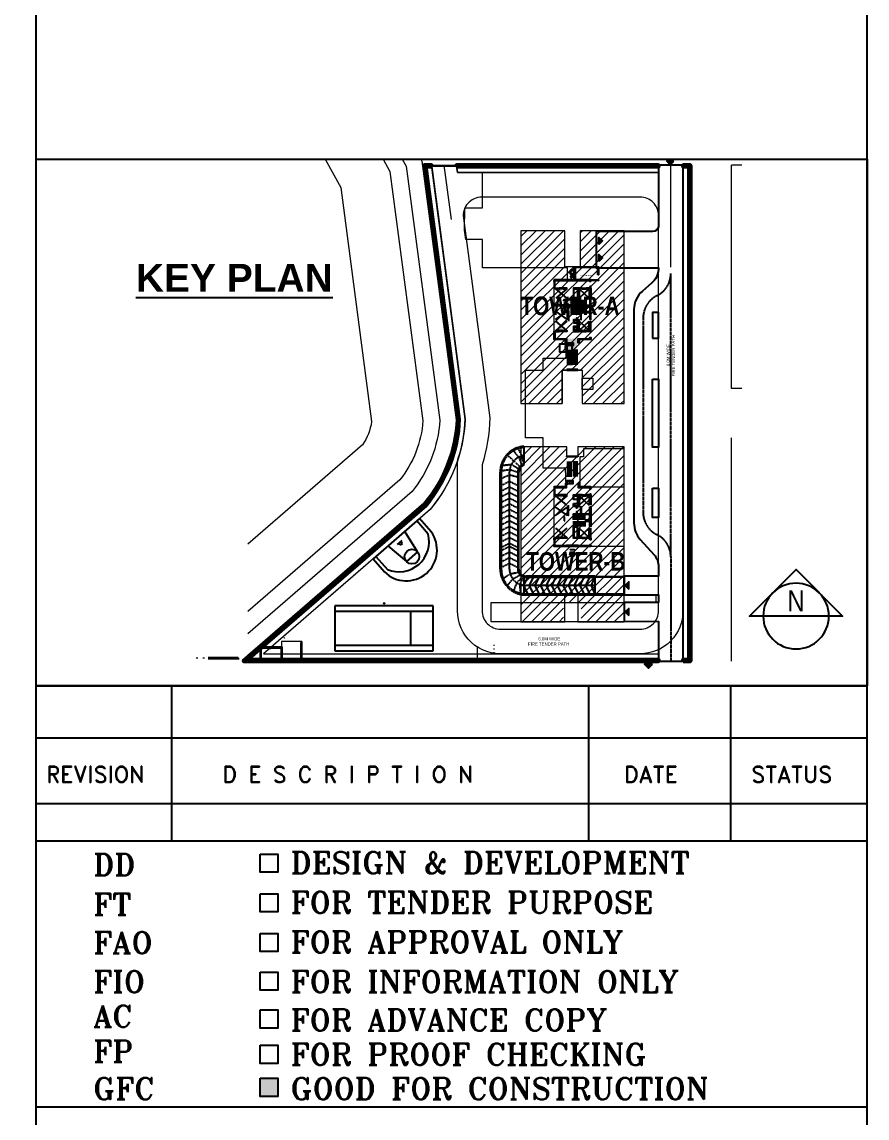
# Model space of a CAD drawing. Header units: millimetres. Extents: x 2061841 to 105821645, y -77612 to 48520811.
# Drawn here: x 2718612 to 2730308, y 28481 to 43645 of the extents above; entities that cross this region are included whole.
import ezdxf
from ezdxf.enums import TextEntityAlignment as Align

# ---------------------------------------------------------------- set-up
doc = ezdxf.new("R2010")
doc.units = ezdxf.units.MM
doc.header["$LTSCALE"] = 10
doc.header["$MEASUREMENT"] = 0
for name, pattern in [('1035_Tower Layout$0$HIDDEN', [0.375, 0.25, -0.125]), ('DASHED', [0.75, 0.5, -0.25]), ('HIDDEN', [0.375, 0.25, -0.125])]:
    doc.linetypes.add(name, pattern=pattern)
for name, color, linetype in [('A-Parking Bays', 253, 'Continuous'), ('BORDER', 5, 'Continuous'), ('SANCTION-A1 594X841$0$A1_Title Block_A-TITLE', 3, 'Continuous'), ('SHEET-TEXT', 7, 'Continuous')]:
    doc.layers.add(name, color=color, linetype=linetype)
doc.layers.add('A-Site', color=253, linetype='Continuous', lineweight=9)
doc.layers.add('Layer1', color=253, linetype='Continuous', lineweight=5)
doc.styles.add('1035_Tower Layout$0$WD-50', font='ARIALN.TTF', dxfattribs={"height": 150})
doc.styles.add('PK', font='romand.shx', dxfattribs={"width": 0.7, "height": 225})
doc.styles.add('RT', font='romant.shx', dxfattribs={"height": 250})
doc.styles.add('SANCTION-A1 594X841$0$A1_Title Block$0$A1_Title Block$0$MAS-TXTL', font='arialbd.ttf')
doc.styles.add('SANCTION-A1 594X841$0$Arial', font='arial.ttf')
doc.styles.add('SANCTION-A1 594X841$0$Standard', font='arial.ttf')
doc.styles.get("Standard").update_dxf_attribs({"font": 'calibri.ttf', "height": 2})
doc.styles.add('WD-500', font='arial.ttf', dxfattribs={"height": 750})
doc.dimstyles.new('DIM-CD', dxfattribs={"dimtxt": 150, "dimasz": 100, "dimexe": 0, "dimexo": 0, "dimgap": 1, "dimtad": 0, "dimdec": 0, "dimrnd": 5, "dimzin": 0, "dimdsep": 46, "dimtxsty": 'Standard', "dimblk": 'ARCHTICK', "dimcen": 0.09, "dimclrd": 256, "dimclre": 8, "dimclrt": 7, "dimadec": 0, "dimazin": 0, "dimtfac": 1, "dimtdec": 0, "dimtofl": 0, "dimtmove": 0, "dimatfit": 3, "dimfxl": 1, "dimtolj": 1, "dimtzin": 0, "dimarcsym": 0})
pattern_1 = [(45, (2751850.003, 41918.2868), (-1.90942696, 1.90942696), []), (135, (2751850.003, 41918.2868), (-1.90942696, -1.90942696), [])]
pattern_2 = [(45, (2520533.18, 77677.71), (-63.647565, 63.647565), [])]

# ---------------------------------------------------------------- blocks, each defined once
blk = doc.blocks.new('SANCTION-A1 594X841$0$dtl-id-e')
at = {"color": 4, "linetype": 'Continuous'}
blk.add_lwpolyline([(0, 6.5), (0, 9.19), (9.19, 0), (0, -9.19), (0, -6.5)], dxfattribs=at)
blk = doc.blocks.new('SANCTION-A1 594X841$0$dtl-id')
at = {"color": 4, "linetype": 'Continuous'}
blk.add_line((-6.5, 0), (6.5, 0), dxfattribs=at)
blk.add_circle((0, 0), 6.5, dxfattribs=at)
at = {"color": 2, "style": 'SANCTION-A1 594X841$0$Standard', "width": 0.8}
blk.add_attdef('99', text='', height=3, dxfattribs=at).set_placement((0, 3.04), align=Align.MIDDLE_CENTER)
at = {"color": 3, "style": 'SANCTION-A1 594X841$0$Standard', "width": 0.8}
blk.add_attdef('A-100', text='', height=2, dxfattribs=at).set_placement((0, -2.48), align=Align.MIDDLE_CENTER)
blk = doc.blocks.new('A$C8e09e99a')
at = {"layer": 'A-Parking Bays', "ltscale": 125, "transparency": 33554483}
h = blk.add_hatch(color=256, dxfattribs=at)
h.dxf.hatch_style = 1
h.paths.add_polyline_path([(-1726, 1733), (1726, 1733), (0, 0)])
at = {"layer": 'A-Parking Bays', "ltscale": 125, "transparency": 33554534}
blk.add_lwpolyline([(-1726, 1733), (1726, 1733), (0, 0), (-1726, 1733)], dxfattribs=at)
blk = doc.blocks.new('*U39')
for p, q in [((0, 0), (0, -100)), ((1000, 0), (1000, -100))]:
    blk.add_line(p, q)
blk.add_lwpolyline([(0, 0), (0, 1000), (43.75, 1000), (43.75, 0)], close=True)
at = {"color": 8, "linetype": '1035_Tower Layout$0$HIDDEN'}
blk.add_arc((0, 0), 1000, 0, 90, dxfattribs=at)
blk = doc.blocks.new('_ArchTick')
at = {"color": 0, "linetype": 'ByBlock', "const_width": 0.15}
blk.add_lwpolyline([(-0.5, -0.5), (0.5, 0.5)], dxfattribs=at)

msp = doc.modelspace()

# ---------------------------------------------------------------- hatches: boundary and pattern name
h = msp.add_hatch()
h.set_pattern_fill('ANSI37', color=253, scale=0.8505, angle=270)
h.set_pattern_definition([(315, (2709872.5827, 61003.6002), (1.90942696, 1.90942696), []), (45, (2709872.5827, 61003.6002), (-1.90942696, 1.90942696), [])])
h.paths.add_polyline_path([(2726477.7, 39963.6), (2726477.7, 39952.3), (2726421, 39952.3), (2726421, 39963.6), (2726477.7, 39963.6)])
h.paths.add_polyline_path([(2726364.3, 39963.6), (2726364.3, 39952.3), (2726307.6, 39952.3), (2726307.6, 39963.6), (2726364.3, 39963.6)])
h = msp.add_hatch()
h.set_pattern_fill('ANSI37', color=253, scale=0.8505, angle=90)
h.set_pattern_definition([(135, (2727190.7958, 11486.1776), (-1.90942696, -1.90942696), []), (225, (2727190.7958, 11486.1776), (1.90942696, -1.90942696), [])])
h.paths.add_polyline_path([(2726174.7, 39556.9), (2726163.3, 39556.9), (2726163.3, 39528.6), (2726174.7, 39528.6)])
h.paths.add_polyline_path([(2726174.7, 39647.6), (2726163.3, 39647.6), (2726163.3, 39619.3), (2726174.7, 39619.3)])
h = msp.add_hatch()
h.set_pattern_fill('ANSI37', color=253, scale=0.8505)
h.set_pattern_definition(pattern_1)
h.paths.add_polyline_path([(2726477.7, 39364.1), (2726477.7, 39375.5), (2726421, 39375.5), (2726421, 39364.1), (2726477.7, 39364.1)])
h.paths.add_polyline_path([(2726364.3, 39364.1), (2726364.3, 39375.5), (2726307.6, 39375.5), (2726307.6, 39364.1), (2726364.3, 39364.1)])
h = msp.add_hatch()
h.set_pattern_fill('ANSI37', color=253, scale=0.8505, angle=270)
h.set_pattern_definition([(315, (2709872.5827, 58141.1766), (1.90942696, 1.90942696), []), (45, (2709872.5827, 58141.1766), (-1.90942696, 1.90942696), [])])
h.paths.add_polyline_path([(2726477.7, 37101.2), (2726477.7, 37089.9), (2726421, 37089.9), (2726421, 37101.2), (2726477.7, 37101.2)])
h.paths.add_polyline_path([(2726364.3, 37101.2), (2726364.3, 37089.9), (2726307.6, 37089.9), (2726307.6, 37101.2), (2726364.3, 37101.2)])
h = msp.add_hatch()
h.set_pattern_fill('ANSI37', color=253, scale=0.8505)
h.set_pattern_definition([(45, (2492510.624, 76661.5887), (-1.909426958, 1.909426958), []), (135, (2492510.624, 76661.5887), (-1.909426958, -1.909426958), [])])
h.paths.add_polyline_path([(2726174.7, 36908.4), (2726163.3, 36908.4), (2726163.3, 36936.8), (2726174.7, 36936.8)])
h.paths.add_polyline_path([(2726174.7, 36817.7), (2726163.3, 36817.7), (2726163.3, 36846), (2726174.7, 36846)])
h = msp.add_hatch()
h.set_pattern_fill('ANSI37', color=253, scale=0.8505)
h.set_pattern_definition(pattern_1)
h.paths.add_polyline_path([(2726477.7, 36501.7), (2726477.7, 36513.1), (2726421, 36513.1), (2726421, 36501.7), (2726477.7, 36501.7)])
h.paths.add_polyline_path([(2726364.3, 36501.7), (2726364.3, 36513.1), (2726307.6, 36513.1), (2726307.6, 36501.7), (2726364.3, 36501.7)])
at = {"layer": 'Layer1'}
h = msp.add_hatch(dxfattribs=at)
h.set_pattern_fill('ANSI31', color=6, scale=28.35)
h.set_pattern_definition(pattern_2)
h.paths.add_polyline_path([(2726944.1, 40755.8), (2726337.4, 40755.8), (2726337.4, 40258.3), (2726124, 40258.3), (2726124, 40755.8), (2725518.6, 40755.8), (2725518.6, 38366.2), (2726090.5, 38366.2), (2726090.5, 38825.4), (2726367.2, 38825.4), (2726367.2, 38366.2), (2726944.1, 38366.2)])
h = msp.add_hatch(dxfattribs=at)
h.set_pattern_fill('ANSI31', color=6, scale=28.35)
h.set_pattern_definition(pattern_2)
h.paths.add_polyline_path([(2726153.3, 37639.9), (2726153.3, 37764.7), (2725515.7, 37764.7), (2725515.7, 35346.6), (2726108.2, 35346.6), (2726108.2, 35613.1), (2726351.8, 35613.1), (2726351.8, 35346.6), (2726944.1, 35346.6), (2726944.1, 37764.7), (2726306.4, 37764.7), (2726306.4, 37639.9)])
at = {"layer": 'SHEET-TEXT'}
msp.add_hatch(color=256, dxfattribs=at).paths.add_polyline_path([(2722151.6, 29029.9), (2721908.6, 29029.9), (2721908.6, 28778.6), (2722151.6, 28778.6), (2722151.6, 29029.9)])

# ---------------------------------------------------------------- linework, layer by layer
at = {"lineweight": 15, "ltscale": 10, "transparency": 33554559}
for p, q in [((2724453.1, 41663), (2724552.6, 40909.9)), ((2727591.9, 40252.7), (2727591.9, 41663))]:
    msp.add_line(p, q, dxfattribs=at)
at = {"color": 253, "lineweight": 20}
for p, q in [((2728575.3, 41663), (2728431.1, 41663)), ((2728431.1, 38572.9), (2728431.1, 41663)), ((2728575.3, 38572.9), (2728431.1, 38572.9)), ((2728431.1, 34802.3), (2728431.1, 37892.5))]:
    msp.add_line(p, q, dxfattribs=at)
at = {"color": 253, "linetype": 'HIDDEN'}
for p, q in [((2726193, 40193.4), (2726204.3, 40159.3)), ((2726193, 40159.3), (2726204.3, 40193.3)), ((2726266.7, 40193.4), (2726255.3, 40159.3)), ((2726266.7, 40159.3), (2726255.3, 40193.3)), ((2726153.3, 39097.3, 0), (2726136.3, 39168.2, 0)), ((2726136.3, 39097.3, 0), (2726153.3, 39168.2, 0)), ((2726193, 36306), (2726204.3, 36272.1)), ((2726193, 36272), (2726204.3, 36306)), ((2726266.7, 36306), (2726255.3, 36272.1)), ((2726266.7, 36272), (2726255.3, 36306))]:
    msp.add_line(p, q, dxfattribs=at)
at = {"color": 253}
for p, q in [((2726312, 40065.8), (2726147.6, 40065.8)), ((2726152, 39952.3, 0), (2725998.9, 39821.9, 0)), ((2726152, 39821.9, 0), (2725998.9, 39952.3, 0)), ((2726103.8, 39963.6, 0), (2726047.1, 39963.6, 0)), ((2726103.8, 39952.3, 0), (2726047.1, 39952.3, 0)), ((2726302, 39963.6), (2726302, 39799.2)), ((2726364.3, 39963.6), (2726302, 39963.6)), ((2726364.3, 39952.3), (2726302, 39952.3)), ((2726324.6, 39952.3), (2726324.6, 39821.9)), ((2726324.6, 39952.3), (2726460.7, 39821.9)), ((2726324.6, 39821.9), (2726460.7, 39952.3)), ((2726364.3, 39963.6), (2726364.3, 39952.3)), ((2726364.3, 39963.6), (2726421, 39963.6)), ((2726364.3, 39952.3), (2726421, 39952.3)), ((2726483.4, 39963.6), (2726421, 39963.6)), ((2726421, 39963.6), (2726421, 39952.3)), ((2726483.4, 39952.3), (2726421, 39952.3)), ((2726460.7, 39952.3), (2726460.7, 39821.9)), ((2726483.4, 39963.6), (2726483.4, 39952.3)), ((2726483.4, 39952.3), (2726483.4, 39821.9)), ((2726245.5, 39728.3), (2726245.5, 39799.2)), ((2726261.1, 39728.3), (2726261.1, 39799.2)), ((2726276.7, 39728.3), (2726276.7, 39799.2)), ((2726292.3, 39728.3), (2726292.3, 39799.2)), ((2726307.9, 39728.3), (2726307.9, 39799.2)), ((2726323.5, 39728.3), (2726323.5, 39799.2)), ((2726339.1, 39728.3), (2726339.1, 39799.2)), ((2726354.7, 39728.3), (2726354.7, 39799.2)), ((2726370.3, 39728.3), (2726370.3, 39799.2)), ((2726385.9, 39728.3), (2726385.9, 39799.2)), ((2726401.5, 39728.3), (2726401.5, 39799.2)), ((2726163.3, 39528.6), (2725993.2, 39647.6, 0)), ((2726163.3, 39647.6), (2725993.2, 39528.6, 0)), ((2726163.3, 39647.6), (2726163.3, 39619.3, 0)), ((2726163.3, 39556.9, 0), (2726163.3, 39619.3, 0)), ((2726163.3, 39619.3, 0), (2726174.7, 39619.3, 0)), ((2726174.7, 39647.6), (2726174.7, 39619.3, 0)), ((2726174.7, 39619.3, 0), (2726174.7, 39556.9, 0)), ((2726245.5, 39707.2), (2726245.5, 39636.3)), ((2726261.1, 39707.2), (2726261.1, 39636.3)), ((2726276.7, 39707.2), (2726276.7, 39636.3)), ((2726292.3, 39707.2), (2726292.3, 39636.3)), ((2726307.9, 39707.2), (2726307.9, 39636.3)), ((2726323.5, 39707.2), (2726323.5, 39636.3)), ((2726339.1, 39707.2), (2726339.1, 39636.3)), ((2726354.7, 39707.2), (2726354.7, 39636.3)), ((2726370.3, 39707.2), (2726370.3, 39636.3)), ((2726385.9, 39707.2), (2726385.9, 39636.3)), ((2726401.5, 39725.6), (2726472.1, 39725.6)), ((2726401.5, 39710), (2726472.1, 39710)), ((2726401.5, 39707.2), (2726401.5, 39636.3)), ((2726152, 39375.5, 0), (2725998.9, 39505.9, 0)), ((2726152, 39505.9, 0), (2725998.9, 39375.5, 0)), ((2726163.3, 39556.9, 0), (2726163.3, 39528.6)), ((2726163.3, 39556.9, 0), (2726174.7, 39556.9, 0)), ((2726174.7, 39556.9, 0), (2726174.7, 39505.9, 0)), ((2726302, 39364.1, 0), (2726302, 39528.6, 0)), ((2726324.6, 39375.5, 0), (2726324.6, 39505.9, 0)), ((2726324.6, 39375.5, 0), (2726460.7, 39505.9, 0)), ((2726324.6, 39505.9, 0), (2726460.7, 39375.5, 0)), ((2726460.7, 39375.5, 0), (2726460.7, 39505.9, 0)), ((2726483.4, 39375.5, 0), (2726483.4, 39505.9, 0)), ((2726103.8, 39375.5, 0), (2726047.1, 39375.5, 0)), ((2726103.8, 39364.1, 0), (2726047.1, 39364.1, 0)), ((2726364.3, 39375.5, 0), (2726302, 39375.5, 0)), ((2726364.3, 39364.1, 0), (2726302, 39364.1, 0)), ((2726364.3, 39364.1, 0), (2726364.3, 39375.5, 0)), ((2726364.3, 39375.5, 0), (2726421, 39375.5, 0)), ((2726364.3, 39364.1, 0), (2726421, 39364.1, 0)), ((2726483.4, 39375.5, 0), (2726421, 39375.5, 0)), ((2726421, 39364.1, 0), (2726421, 39375.5, 0)), ((2726483.4, 39364.1, 0), (2726421, 39364.1, 0)), ((2726483.4, 39364.1, 0), (2726483.4, 39375.5, 0)), ((2726153.3, 39097.7, 0), (2726224.1, 39097.7, 0)), ((2726153.3, 39080.6, 0), (2726224.1, 39080.6, 0)), ((2726153.3, 39063.6, 0), (2726224.1, 39063.6, 0)), ((2726153.3, 39046.6, 0), (2726224.1, 39046.6, 0)), ((2726153.3, 39029.6, 0), (2726224.1, 39029.6, 0)), ((2726153.3, 39012.6, 0), (2726224.1, 39012.6, 0)), ((2726153.3, 38995.6, 0), (2726224.1, 38995.6, 0)), ((2726153.3, 38978.6, 0), (2726224.1, 38978.6, 0)), ((2726306.4, 39097.7, 0), (2726235.5, 39097.7, 0)), ((2726306.4, 39080.6, 0), (2726235.5, 39080.6, 0)), ((2726306.4, 39063.6, 0), (2726235.5, 39063.6, 0)), ((2726306.4, 39046.6, 0), (2726235.5, 39046.6, 0)), ((2726306.4, 39029.6, 0), (2726235.5, 39029.6, 0)), ((2726306.4, 39012.6, 0), (2726235.5, 39012.6, 0)), ((2726306.4, 38995.6, 0), (2726235.5, 38995.6, 0)), ((2726306.4, 38978.6, 0), (2726235.5, 38978.6, 0)), ((2726153.3, 38961.6, 0), (2726224.1, 38961.6, 0)), ((2726153.3, 38944.6, 0), (2726224.1, 38944.6, 0)), ((2726153.3, 38927.6, 0), (2726224.1, 38927.6, 0)), ((2726153.3, 38910.5, 0), (2726224.1, 38910.5, 0)), ((2726306.4, 38836.8), (2726153.3, 38836.8)), ((2726153.3, 38836.8), (2726153.3, 38825.4)), ((2726153.3, 38825.4), (2726306.4, 38825.4)), ((2726306.4, 38961.6, 0), (2726235.5, 38961.6, 0)), ((2726306.4, 38944.6, 0), (2726235.5, 38944.6, 0)), ((2726306.4, 38927.6, 0), (2726235.5, 38927.6, 0)), ((2726306.4, 38910.5, 0), (2726235.5, 38910.5, 0)), ((2726306.4, 38825.4), (2726306.4, 38836.8)), ((2726153.3, 37628.6), (2726153.3, 37639.9)), ((2726306.4, 37628.6), (2726153.3, 37628.6)), ((2726306.4, 37639.9), (2726306.4, 37628.6)), ((2726153.3, 37554.8, 0), (2726224.1, 37554.8, 0)), ((2726153.3, 37537.8, 0), (2726224.1, 37537.8, 0)), ((2726153.3, 37520.8, 0), (2726224.1, 37520.8, 0)), ((2726153.3, 37503.8, 0), (2726224.1, 37503.8, 0)), ((2726153.3, 37486.8, 0), (2726224.1, 37486.8, 0)), ((2726153.3, 37469.7, 0), (2726224.1, 37469.7, 0)), ((2726306.4, 37554.8, 0), (2726235.5, 37554.8, 0)), ((2726306.4, 37537.8, 0), (2726235.5, 37537.8, 0)), ((2726306.4, 37520.8, 0), (2726235.5, 37520.8, 0)), ((2726306.4, 37503.8, 0), (2726235.5, 37503.8, 0)), ((2726306.4, 37486.8, 0), (2726235.5, 37486.8, 0)), ((2726306.4, 37469.7, 0), (2726235.5, 37469.7, 0)), ((2726153.3, 37452.7, 0), (2726224.1, 37452.7, 0)), ((2726153.3, 37435.7, 0), (2726224.1, 37435.7, 0)), ((2726153.3, 37418.7, 0), (2726224.1, 37418.7, 0)), ((2726153.3, 37401.7, 0), (2726224.1, 37401.7, 0)), ((2726153.3, 37384.7, 0), (2726224.1, 37384.7, 0)), ((2726153.3, 37367.7, 0), (2726224.1, 37367.7, 0)), ((2726306.4, 37452.7, 0), (2726235.5, 37452.7, 0)), ((2726306.4, 37435.7, 0), (2726235.5, 37435.7, 0)), ((2726306.4, 37418.7, 0), (2726235.5, 37418.7, 0)), ((2726306.4, 37401.7, 0), (2726235.5, 37401.7, 0)), ((2726306.4, 37384.7, 0), (2726235.5, 37384.7, 0)), ((2726306.4, 37367.7, 0), (2726235.5, 37367.7, 0)), ((2726152, 37089.9, 0), (2725998.9, 36959.4, 0)), ((2726152, 36959.4, 0), (2725998.9, 37089.9, 0)), ((2726103.8, 37101.2, 0), (2726047.1, 37101.2, 0)), ((2726103.8, 37089.9, 0), (2726047.1, 37089.9, 0)), ((2726302, 37101.2, 0), (2726302, 36936.8, 0)), ((2726364.3, 37101.2, 0), (2726302, 37101.2, 0)), ((2726364.3, 37089.9, 0), (2726302, 37089.9, 0)), ((2726324.6, 37089.9, 0), (2726324.6, 36959.4, 0)), ((2726324.6, 37089.9, 0), (2726460.7, 36959.4, 0)), ((2726324.6, 36959.4, 0), (2726460.7, 37089.9, 0)), ((2726364.3, 37101.2, 0), (2726364.3, 37089.9, 0)), ((2726364.3, 37101.2, 0), (2726421, 37101.2, 0)), ((2726364.3, 37089.9, 0), (2726421, 37089.9, 0)), ((2726483.4, 37101.2, 0), (2726421, 37101.2, 0)), ((2726421, 37101.2, 0), (2726421, 37089.9, 0)), ((2726483.4, 37089.9, 0), (2726421, 37089.9, 0)), ((2726460.7, 37089.9, 0), (2726460.7, 36959.4, 0)), ((2726483.4, 37101.2, 0), (2726483.4, 37089.9, 0)), ((2726483.4, 37089.9, 0), (2726483.4, 36959.4, 0)), ((2726163.3, 36936.8), (2725993.2, 36817.7, 0)), ((2726163.3, 36817.7), (2725993.2, 36936.8, 0)), ((2726163.3, 36908.4, 0), (2726163.3, 36936.8)), ((2726163.3, 36908.4, 0), (2726163.3, 36846, 0)), ((2726163.3, 36908.4, 0), (2726174.7, 36908.4, 0)), ((2726174.7, 36908.4, 0), (2726174.7, 36959.4, 0)), ((2726174.7, 36846, 0), (2726174.7, 36908.4, 0)), ((2726163.3, 36817.7), (2726163.3, 36846, 0)), ((2726163.3, 36846, 0), (2726174.7, 36846, 0)), ((2726174.7, 36817.7), (2726174.7, 36846, 0)), ((2726245.5, 36758.2), (2726245.5, 36829)), ((2726245.5, 36737), (2726245.5, 36666.2)), ((2726261.1, 36758.2), (2726261.1, 36829)), ((2726261.1, 36737), (2726261.1, 36666.2)), ((2726276.7, 36758.2), (2726276.7, 36829)), ((2726276.7, 36737), (2726276.7, 36666.2)), ((2726292.3, 36758.2), (2726292.3, 36829)), ((2726292.3, 36737), (2726292.3, 36666.2)), ((2726307.9, 36758.2), (2726307.9, 36829)), ((2726307.9, 36737), (2726307.9, 36666.2)), ((2726323.5, 36758.2), (2726323.5, 36829)), ((2726323.5, 36737), (2726323.5, 36666.2)), ((2726339.1, 36758.2), (2726339.1, 36829)), ((2726339.1, 36737), (2726339.1, 36666.2)), ((2726354.7, 36758.2), (2726354.7, 36829)), ((2726354.7, 36737), (2726354.7, 36666.2)), ((2726370.3, 36758.2), (2726370.3, 36829)), ((2726370.3, 36737), (2726370.3, 36666.2)), ((2726385.9, 36758.2), (2726385.9, 36829)), ((2726385.9, 36737), (2726385.9, 36666.2)), ((2726401.5, 36758.2), (2726401.5, 36829)), ((2726401.5, 36755.3), (2726472.1, 36755.3)), ((2726401.5, 36739.7), (2726472.1, 36739.7)), ((2726401.5, 36737), (2726401.5, 36666.2)), ((2726152, 36513.1, 0), (2725998.9, 36643.5, 0)), ((2726152, 36643.5, 0), (2725998.9, 36513.1, 0)), ((2726302, 36501.7), (2726302, 36666.2)), ((2726324.6, 36513.1), (2726324.6, 36643.5)), ((2726324.6, 36513.1), (2726460.7, 36643.5)), ((2726324.6, 36643.5), (2726460.7, 36513.1)), ((2726460.7, 36513.1), (2726460.7, 36643.5)), ((2726483.4, 36513.1), (2726483.4, 36643.5)), ((2726103.8, 36513.1, 0), (2726047.1, 36513.1, 0)), ((2726103.8, 36501.7, 0), (2726047.1, 36501.7, 0)), ((2726312, 36399.6), (2726147.6, 36399.6)), ((2726364.3, 36513.1), (2726302, 36513.1)), ((2726364.3, 36501.7), (2726302, 36501.7)), ((2726364.3, 36501.7), (2726364.3, 36513.1)), ((2726364.3, 36513.1), (2726421, 36513.1)), ((2726364.3, 36501.7), (2726421, 36501.7)), ((2726483.4, 36513.1), (2726421, 36513.1)), ((2726421, 36501.7), (2726421, 36513.1)), ((2726483.4, 36501.7), (2726421, 36501.7)), ((2726483.4, 36501.7), (2726483.4, 36513.1)), ((2724303.7, 35567.8, 0), (2722944.6, 35567.8, 0)), ((2722944.6, 35567.8, 0), (2722944.6, 34944.1, 0)), ((2724303.7, 35490.1, 0), (2722944.6, 35490.1, 0)), ((2723993, 35021.7, 0), (2723993, 35490.1, 0)), ((2724303.7, 34944.1, 0), (2724303.7, 35567.8, 0)), ((2722475.6, 34813.7), (2722475.6, 35060.7)), ((2722487, 34802.3), (2722487, 35072)), ((2722944.6, 35021.7, 0), (2724303.7, 35021.7, 0)), ((2722944.6, 34944.1, 0), (2724303.7, 34944.1, 0)), ((2721035.2, 34838.2), (2721035.2, 34852.7)), ((2721129.7, 34838.2), (2721129.7, 34852.7)), ((2721189.6, 34852.7), (2721605.4, 34852.7)), ((2721189.6, 34840.1), (2721618, 34840.1))]:
    msp.add_line(p, q, dxfattribs=at)
at = {"color": 253, "linetype": 'DASHED', "ltscale": 2}
for p, q in [((2727591.9, 36244.8, 0), (2727591.9, 40164.1, 0)), ((2727209.2, 39552.2, 0), (2727209.2, 36856.7, 0)), ((2727591.9, 36244.8, 0), (2727591.9, 34802.3))]:
    msp.add_line(p, q, dxfattribs=at)
at = {"color": 253, "linetype": 'DASHED'}
for p, q in [((2725558.1, 37757.5), (2725558.1, 37528.3)), ((2725558.1, 35983.1, 0), (2725558.1, 35720.8))]:
    msp.add_line(p, q, dxfattribs=at)
at = {"color": 253, "extrusion": (0.002549, -0.002944, 0.999992)}
for p, q in [((2724115.3, 36775.2), (2723472.4, 36218.4)), ((2724234.9, 36559.2, -0.9), (2724076.8, 36741.8)), ((2724273.4, 36592.6, -0.9), (2724115.3, 36775.2)), ((2724086.3, 36315, -1.3), (2723909.6, 36597)), ((2723678.1, 36396.6), (2723932, 36181.4, -1.3)), ((2723809, 36414.3, -0.3), (2723873.3, 36470, -0.3)), ((2723510.9, 36251.9), (2723669, 36069.2, -0.9)), ((2724086.3, 36315, -1.3), (2723932, 36181.4, -1.3)), ((2723472.4, 36218.4), (2723630.5, 36035.8, -0.9))]:
    msp.add_line(p, q, dxfattribs=at)
at = {"color": 253, "linetype": 'DASHED', "ltscale": 500}
msp.add_line((2726538.7, 35978.8, 0), (2726538.7, 35718, 0), dxfattribs=at)
at = {"color": 253, "lineweight": 9, "transparency": 33554483}
for p, q in [((2722245, 35121.5), (2722240.3, 35126.3)), ((2722245, 35121.5), (2722245, 35128.3)), ((2722245, 35121.5), (2722249.8, 35126.3)), ((2722041.4, 34968.7), (2722036.6, 34973.5)), ((2722041.4, 34968.7), (2722041.4, 34975.5)), ((2722041.4, 34968.7), (2722046.1, 34973.5)), ((2722066.8, 34994.2), (2722062.9, 34998.1)), ((2722066.8, 34994.2), (2722066.8, 35001)), ((2722066.8, 34994.2), (2722071.6, 34999)), ((2725147.4, 35019.7), (2725142.6, 35024.4)), ((2725147.4, 34968.7), (2725142.6, 34973.5)), ((2725147.4, 34917.8), (2725142.6, 34922.6)), ((2725147.4, 35019.7), (2725147.4, 35026.4)), ((2725147.4, 35019.7), (2725152.1, 35024.4)), ((2725147.4, 34968.7), (2725147.4, 34975.5)), ((2725147.4, 34968.7), (2725152.1, 34973.5)), ((2725147.4, 34917.8), (2725147.4, 34924.6)), ((2725147.4, 34917.8), (2725152.1, 34922.6))]:
    msp.add_line(p, q, dxfattribs=at)
at = {"color": 8, "lineweight": 20, "true_color": 0x787878}
for points in [[(2722808.5, 41748.4), (2723023.3, 41354.1), (2723451.2, 38116.1, -0.1141761), (2723324.5, 37794), (2721737.4, 36419.8)], [(2723611.2, 41748.4), (2723704.9, 41576.3), (2724160.9, 38126.5, -0.1520708), (2723843.1, 37310.6), (2721737.4, 35487.4)], [(2723875.2, 41748.4), (2723929.1, 41649.4), (2724393.7, 38134.5, -0.1590381), (2724010.4, 37148.8), (2721737.4, 35180.7)], [(2724133.4, 41748.4), (2724148.4, 41720.9), (2724621.2, 38143.9, -0.1646079), (2724173.1, 36989.7), (2721737.4, 34880.7)]]:
    msp.add_lwpolyline(points, format="xyb", dxfattribs=at)
at = {"color": 253, "lineweight": 9}
msp.add_lwpolyline([(2724283.7, 41646), (2724745.9, 38149.5, -0.1672646), (2724261.9, 36902.1), (2721954.7, 34904.4), (2727421.8, 34904.4), (2727421.8, 34819.3), (2721726.5, 34819.3), (2724201.2, 36962, 0.1654741), (2724660.6, 38145.6), (2724198, 41646)], format="xyb", close=True, dxfattribs=at)
at = {"color": 253, "lineweight": 9, "transparency": 33554483}
msp.add_lwpolyline([(2726944.1, 35978.8), (2726944.1, 36388.2), (2725976.2, 36388.2), (2725976.2, 37223.5), (2726143.3, 37223.5), (2726136.3, 37469.8), (2725826, 37469.8), (2725826, 37889.4), (2725582.2, 37889.4), (2725582.2, 38825.4), (2725826, 38825.4), (2725826, 38995.5), (2726143.3, 38995.5), (2726143.3, 39250.7), (2725976.2, 39250.7), (2725976.2, 40077.1), (2726163.3, 40077.1), (2726163.3, 40241.3), (2724985.4, 40241.3), (2724985.4, 40637.1), (2724754.9, 40637.1), (2724738.8, 40764.3), (2724740.2, 41073.7), (2724985.4, 41073.7), (2724986.8, 41561), (2724637.8, 41560.6), (2724627.3, 41646), (2724283.7, 41646), (2724745.9, 38149.5, -0.1666894), (2724264.9, 36905.6), (2721954.7, 34904.4), (2727421.8, 34904.4), (2727421.8, 35346.6), (2725105.9, 35346.6), (2725105.9, 35613.1), (2725563.7, 35613.1), (2727390.6, 35613.1), (2727390.6, 35709.5), (2725563.7, 35709.5), (2725563.7, 35978.8)], format="xyb", close=True, dxfattribs=at)
at = {"lineweight": 15, "ltscale": 10, "transparency": 33554687}
for points in [[(2727762, 41663.4), (2727762, 35499.7, -0.4142136), (2727166.6, 34904.4), (2725288.1, 34904.4, -0.4378632), (2724639.5, 35499.7), (2724639.5, 37531, -0.0768442), (2724651.4, 37608.1, 0.0671375), (2724745.9, 38149.5), (2724281.5, 41663), (2724624.7, 41663), (2724637.8, 41560.7), (2727421.8, 41561), (2727421.8, 41663.4)], [(2725086.8, 38166.4, -0.0689016), (2724979.7, 37518), (2724979.7, 35499.7, 0.4142139), (2725234.9, 35244.6), (2727166.6, 35244.6, 0.4142136), (2727421.8, 35499.7), (2727421.8, 40965.6, 0.4142136), (2727166.6, 41220.8), (2724974.2, 41220.8, 0.4532451), (2724721.3, 40932.2)]]:
    msp.add_lwpolyline(points, format="xyb", close=True, dxfattribs=at)
at = {"color": 253, "lineweight": 9}
msp.add_lwpolyline([(2724627.3, 41646), (2727421.8, 41646), (2727421.8, 41561), (2724637.8, 41561), (2724627.3, 41646)], dxfattribs=at)
at = {"color": 253}
msp.add_lwpolyline([(2727421.8, 35613.1), (2726944.1, 35612.4), (2726944.1, 35353), (2727421.8, 35350.9), (2727421.8, 34802.3), (2727762, 34802.3), (2727762, 41663), (2727421.8, 41663), (2727421.8, 40815.4, -0.3812098), (2727342.4, 40747.3), (2726557.1, 40747.3), (2726557.1, 40241.3), (2727421.8, 40241.3), (2727421.8, 40222.3, -0.2119385), (2727322.8, 40030), (2727198.5, 39921.8, 0.2169884), (2727081.6, 39665.1), (2727081.6, 36713.7, 0.1861612), (2727169.7, 36485.3), (2727360.2, 36275, -0.1792808), (2727421.8, 36108.8), (2727421.8, 35978.8), (2726944.1, 35978.8), (2726944.1, 35718), (2727421.8, 35718)], format="xyb", close=True, dxfattribs=at)
at = {"color": 253, "lineweight": 9}
msp.add_lwpolyline([(2727762, 34819.3), (2727847, 34819.3), (2727847, 41646), (2727762, 41646)], close=True, dxfattribs=at)
at = {"lineweight": 15, "ltscale": 10, "transparency": 33554559}
msp.add_lwpolyline([(2725086.8, 38166.4, -0.0689016), (2724979.7, 37518), (2724979.7, 35499.7, 0.4142139), (2725234.9, 35244.6), (2727166.6, 35244.6, 0.4142136), (2727421.8, 35499.7), (2727421.8, 40965.6, 0.4142136), (2727166.6, 41220.8), (2724974.2, 41220.8, 0.4532451), (2724721.3, 40932.2)], format="xyb", close=True, dxfattribs=at)
at = {"color": 253, "linetype": 'HIDDEN'}
for points in [[(2726204.3, 40159.3), (2726193, 40159.3), (2726193, 40193.4), (2726204.3, 40193.4)], [(2726255.3, 40159.3), (2726266.7, 40159.3), (2726266.7, 40193.4), (2726255.3, 40193.4)], [(2726204.3, 36306), (2726193, 36306), (2726193, 36272), (2726204.3, 36272)], [(2726255.3, 36306), (2726266.7, 36306), (2726266.7, 36272), (2726255.3, 36272)]]:
    msp.add_lwpolyline(points, close=True, dxfattribs=at)
at = {"color": 253}
for points in [[(2726255.3, 40210.4), (2726204.3, 40210.4), (2726204.3, 40204.7), (2726255.3, 40204.7)], [(2726483.4, 40077.1), (2725976.2, 40077.1), (2725976.2, 40065.8), (2726483.4, 40065.8)], [(2725987.6, 40054.4), (2725976.2, 40054.4), (2725976.2, 40065.8), (2725987.6, 40065.8)], [(2725976.2, 40054.4), (2725976.2, 39963.7), (2725987.6, 39963.7), (2725987.6, 40054.4)], [(2726255.3, 40159.3), (2726204.3, 40159.3), (2726204.3, 40153.7), (2726255.3, 40153.7)], [(2726255.3, 40125.3), (2726204.3, 40125.3), (2726204.3, 40119.6), (2726255.3, 40119.6)], [(2726483.4, 40054.4), (2726472.1, 40054.4), (2726472.1, 40065.8), (2726483.4, 40065.8)], [(2726302, 39963.6), (2726245.5, 39963.6), (2726245.5, 39799.2), (2726302, 39799.2), (2726302, 39810.5), (2726251.2, 39810.5), (2726251.2, 39952.3), (2726302, 39952.3)], [(2726472.1, 39983.6), (2726472.1, 39963.7), (2726483.4, 39963.7), (2726483.4, 39983.6)], [(2726245.5, 39799.2), (2726174.7, 39799.2), (2726174.7, 39810.5), (2726245.5, 39810.5)], [(2726472.1, 39528.6), (2726483.4, 39528.6), (2726483.4, 39799.2), (2726472.1, 39799.2)], [(2725976.2, 39722.6), (2726174.7, 39722.6), (2726174.7, 39728.3), (2725976.2, 39728.3)], [(2726115.1, 39722.6), (2726120.8, 39722.6), (2726120.8, 39670.3), (2726115.1, 39670.3)], [(2726174.7, 39722.6), (2726163.3, 39722.6), (2726163.3, 39670.3), (2726174.7, 39670.3)], [(2726401.5, 39707.2), (2726401.5, 39728.3), (2726174.7, 39728.3), (2726174.7, 39722.6), (2726395.8, 39722.6), (2726395.8, 39707.2)], [(2726472.1, 39636.3), (2726245.5, 39636.3), (2726245.5, 39625), (2726472.1, 39625)], [(2726293.7, 39599.5), (2726288.1, 39599.5), (2726288.1, 39625), (2726293.7, 39625)], [(2726350.4, 39625), (2726344.8, 39625), (2726344.8, 39528.6), (2726350.4, 39528.6)], [(2727336.7, 39272.1), (2727421.8, 39272.1), (2727421.8, 39624.7), (2727336.7, 39624.7)], [(2726245.5, 39480.4), (2726302, 39480.4), (2726302, 39486.1), (2726245.5, 39486.1)], [(2726245.5, 39423.7), (2726302, 39423.7), (2726302, 39429.4), (2726245.5, 39429.4)], [(2726293.7, 39548.4), (2726288.1, 39548.4), (2726288.1, 39522.9), (2726293.7, 39522.9)], [(2725976.2, 39280.4), (2725976.2, 39364.1), (2725987.6, 39364.1), (2725987.6, 39280.4)], [(2725987.6, 39262.1), (2725976.2, 39262.1), (2725976.2, 39280.4), (2725987.6, 39280.4)], [(2726472.1, 39351.4), (2726472.1, 39364.1), (2726483.4, 39364.1), (2726483.4, 39351.4)], [(2726483.4, 39262.1), (2726472.1, 39262.1), (2726472.1, 39280.4), (2726483.4, 39280.4)], [(2726483.4, 39262.1), (2726483.4, 39250.7), (2726323.4, 39250.7), (2726323.4, 39205.4), (2726312, 39205.4), (2726312, 39262.1)], [(2725987.6, 37203.3), (2725976.2, 37203.3), (2725976.2, 37184.9), (2725987.6, 37184.9)], [(2725976.2, 37184.9), (2725976.2, 37101.2), (2725987.6, 37101.2), (2725987.6, 37184.9)], [(2726483.4, 37203.3), (2726483.4, 37214.6), (2726323.4, 37214.6), (2726323.4, 37260), (2726312, 37260), (2726312, 37203.3)], [(2726483.4, 37203.3), (2726472.1, 37203.3), (2726472.1, 37184.9), (2726483.4, 37184.9)], [(2727336.7, 37193.2), (2727421.8, 37193.2), (2727421.8, 36791), (2727336.7, 36791)], [(2726245.5, 37041.7), (2726302, 37041.7), (2726302, 37036), (2726245.5, 37036)], [(2726472.1, 37113.9), (2726472.1, 37101.2), (2726483.4, 37101.2), (2726483.4, 37113.9)], [(2726245.5, 36985), (2726302, 36985), (2726302, 36979.3), (2726245.5, 36979.3)], [(2726293.7, 36916.9), (2726288.1, 36916.9), (2726288.1, 36942.4), (2726293.7, 36942.4)], [(2726293.7, 36865.9), (2726288.1, 36865.9), (2726288.1, 36840.4), (2726293.7, 36840.4)], [(2726350.4, 36840.4), (2726344.8, 36840.4), (2726344.8, 36936.8), (2726350.4, 36936.8)], [(2726472.1, 36936.8), (2726483.4, 36936.8), (2726483.4, 36666.2), (2726472.1, 36666.2)], [(2726115.1, 36742.7), (2726120.8, 36742.7), (2726120.8, 36795), (2726115.1, 36795)], [(2726472.1, 36829), (2726245.5, 36829), (2726245.5, 36840.4), (2726472.1, 36840.4)], [(2726302, 36501.7), (2726245.5, 36501.7), (2726245.5, 36666.2), (2726302, 36666.2), (2726302, 36654.8), (2726251.2, 36654.8), (2726251.2, 36513.1), (2726302, 36513.1)], [(2725976.2, 36481.8), (2725976.2, 36501.6), (2725987.6, 36501.6), (2725987.6, 36481.8)], [(2725987.6, 36481.8), (2725976.2, 36481.8), (2725976.2, 36399.6), (2725987.6, 36399.6)], [(2726483.4, 36388.2), (2725976.2, 36388.2), (2725976.2, 36399.6), (2726483.4, 36399.6)], [(2726472.1, 36481.8), (2726472.1, 36501.6), (2726483.4, 36501.6), (2726483.4, 36481.8)], [(2726483.4, 36410.9), (2726472.1, 36410.9), (2726472.1, 36399.6), (2726483.4, 36399.6)], [(2726255.3, 36340), (2726204.3, 36340), (2726204.3, 36345.7), (2726255.3, 36345.7)], [(2726255.3, 36306), (2726204.3, 36306), (2726204.3, 36311.7), (2726255.3, 36311.7)], [(2726255.3, 36255), (2726204.3, 36255), (2726204.3, 36260.6), (2726255.3, 36260.6)]]:
    msp.add_lwpolyline(points, close=True, dxfattribs=at)
for points in [[(2726579.8, 40145.2), (2726579.8, 40247), (2726266.7, 40247), (2726266.7, 40077.1), (2726591.1, 40077.1), (2726591.1, 40065.8), (2726255.3, 40065.8), (2726255.3, 40258.3), (2726591.1, 40258.3), (2726591.1, 40145.2), (2726579.8, 40145.2)], [(2726339.1, 39700), (2726364.4, 39661.9), (2726371.2, 39666.6), (2726361.6, 39652.2), (2726368, 39657.5), (2726386.3, 39631.3)], [(2726344.8, 39700), (2726367.4, 39666.7), (2726378.9, 39674.7), (2726370.8, 39662.4), (2726370.8, 39662.4), (2726391.2, 39633.1)], [(2726245.5, 39423.7), (2726245.5, 39364.1), (2726324.6, 39364.1), (2726324.6, 39522.9), (2726245.5, 39522.9), (2726245.5, 39486.1)], [(2726251.2, 39423.7), (2726251.2, 39375.5), (2726313.3, 39375.5), (2726313.3, 39517.2), (2726251.2, 39517.2), (2726251.2, 39486.1)], [(2725976.2, 39262.1), (2726147.6, 39262.1), (2726147.6, 39205.4), (2726136.3, 39205.4), (2726136.3, 39250.7), (2725976.2, 39250.7), (2725976.2, 39262.1)], [(2726229.8, 38985.1), (2726268.3, 38973.2), (2726271.2, 38987), (2726273.8, 38972.4), (2726273.8, 38972.4), (2726306.6, 38965.6)], [(2726229.8, 38980), (2726269.5, 38967.7), (2726271.2, 38975.7), (2726274.1, 38958.7), (2726275.1, 38967), (2726306.4, 38960.5)], [(2725976.2, 37203.3), (2726147.6, 37203.3), (2726147.6, 37260), (2726136.3, 37260), (2726136.3, 37214.6), (2725976.2, 37214.6), (2725976.2, 37203.3)], [(2726245.5, 37041.7), (2726245.5, 37101.2), (2726324.6, 37101.2), (2726324.6, 36942.4), (2726245.5, 36942.4), (2726245.5, 36979.3)], [(2726251.2, 37041.7), (2726251.2, 37089.9), (2726313.3, 37089.9), (2726313.3, 36948.1), (2726251.2, 36948.1), (2726251.2, 36979.3)], [(2722047.5, 34802.3), (2722214.8, 34802.3), (2722214.8, 34995.1), (2721908.6, 34995.1), (2721908.6, 34802.3), (2721962.5, 34802.3)], [(2722047.5, 34813.7), (2722203.5, 34813.7), (2722203.5, 34983.8), (2721920, 34983.8), (2721920, 34813.7), (2721962.5, 34813.7)]]:
    msp.add_lwpolyline(points, dxfattribs=at)
at = {"color": 253, "elevation": 0}
for points in [[(2726047.1, 39952.3), (2725998.9, 39952.3), (2725998.9, 39963.6), (2726047.1, 39963.6)], [(2726103.8, 39952.3), (2726152, 39952.3), (2726152, 39963.6), (2726103.8, 39963.6)], [(2726174.7, 39742.5), (2726163.3, 39742.5), (2726163.3, 39728.3), (2726174.7, 39728.3)], [(2726047.1, 39375.5), (2725998.9, 39375.5), (2725998.9, 39364.1), (2726047.1, 39364.1)], [(2726103.8, 39375.5), (2726152, 39375.5), (2726152, 39364.1), (2726103.8, 39364.1)], [(2726142, 39205.4), (2726238.3, 39205.4), (2726238.3, 39168.5), (2726142, 39168.5)], [(2726153.4, 39199.7), (2726232.7, 39199.7), (2726232.7, 39174.2), (2726153.4, 39174.2)], [(2726229.8, 39168.2), (2726224.1, 39168.2), (2726224.1, 38910.2), (2726229.8, 38910.2)], [(2726235.5, 38910.2), (2726229.8, 38910.2), (2726229.8, 38980), (2726235.5, 38980)], [(2727336.7, 38705.1), (2727421.8, 38705.1), (2727421.8, 37760.2), (2727336.7, 37760.2)], [(2726142, 37260), (2726238.3, 37260), (2726238.3, 37296.8), (2726142, 37296.8)], [(2726153.4, 37265.6), (2726232.7, 37265.6), (2726232.7, 37291.1), (2726153.4, 37291.1)], [(2726047.1, 37089.9), (2725998.9, 37089.9), (2725998.9, 37101.2), (2726047.1, 37101.2)], [(2726103.8, 37089.9), (2726152, 37089.9), (2726152, 37101.2), (2726103.8, 37101.2)], [(2726047.1, 36513.1), (2725998.9, 36513.1), (2725998.9, 36501.7), (2726047.1, 36501.7)], [(2726103.8, 36513.1), (2726152, 36513.1), (2726152, 36501.7), (2726103.8, 36501.7)]]:
    msp.add_lwpolyline(points, close=True, dxfattribs=at)
msp.add_lwpolyline([(2726136.3, 39185.2), (2726051.2, 39185.2), (2726051.2, 39080.3), (2726136.3, 39080.3)], dxfattribs=at)
at = {"color": 253, "linetype": 'HIDDEN', "elevation": 0}
msp.add_lwpolyline([(2726153.3, 39097.3), (2726136.3, 39097.3), (2726136.3, 39168.2), (2726153.3, 39168.2)], close=True, dxfattribs=at)
at = {"color": 253, "lineweight": 9, "transparency": 33554483}
for points in [[(2726367.2, 38714.9), (2726514.6, 38714.9), (2726514.6, 38558.7), (2726367.2, 38558.7)], [(2726944.1, 37739.1), (2726384.5, 37739.1), (2726384.5, 37628.6), (2726330.5, 37628.6), (2726330.5, 37214.9), (2726944.1, 37214.9)]]:
    msp.add_lwpolyline(points, close=True, dxfattribs=at)
at = {"color": 253, "linetype": 'DASHED', "elevation": 0}
for points in [[(2725558.1, 35719.1, -0.3911354), (2725229.2, 36075.2), (2725229.2, 37418.4, -0.3911698), (2725558.1, 37774.5), (2725558.1, 37757.5, 0.3900242), (2725246.2, 37418.4), (2725246.2, 36075.2, 0.3899888), (2725558.1, 35736.2)], [(2725558.1, 35850.2, -0.3779764), (2725359.6, 36075.2), (2725359.6, 37418.4, -0.378022), (2725558.1, 37643.5)], [(2725558.1, 35983.1, -0.3292827), (2725490, 36075.2), (2725490, 37418.4, -0.3293708), (2725558.1, 37510.6), (2725558.1, 37528.3, 0.3421067), (2725473, 37418.4), (2725473, 36075.2, 0.34203), (2725558.1, 35965.4, 0.34203)], [(2726538.7, 35848.4), (2725586.4, 35848.4, -0.0313255), (2725558.1, 35850.2)]]:
    msp.add_lwpolyline(points, format="xyb", dxfattribs=at)
for points in [[(2725336, 37648.8), (2725419.5, 37572), (2725501.3, 37493.5)], [(2725473, 37230.3), (2725359.6, 37286.9), (2725246.2, 37230.2)], [(2725473, 37152.4), (2725359.6, 37209.1), (2725246.2, 37152.4)], [(2725473, 37074.5), (2725359.6, 37131.2), (2725246.2, 37074.5)], [(2725473, 36996.7), (2725359.6, 37053.4), (2725246.2, 36996.7)], [(2725473, 36918.8), (2725359.6, 36975.5), (2725246.2, 36918.8)], [(2725473, 36841), (2725359.6, 36897.7), (2725246.2, 36840.9)], [(2725473, 36763.1), (2725359.6, 36819.8), (2725246.2, 36763.1)], [(2725473, 36685.2), (2725359.6, 36741.9), (2725246.2, 36685.2)], [(2725473, 36607.4), (2725359.6, 36664.1), (2725246.2, 36607.4)], [(2725473, 36529.5), (2725359.6, 36586.2), (2725246.2, 36529.5)], [(2725473, 36451.7), (2725359.6, 36508.4), (2725246.2, 36451.7)], [(2725473, 36373.8), (2725359.6, 36430.5), (2725246.2, 36373.8)], [(2725473, 36330), (2725359.6, 36386.7), (2725246.2, 36330)], [(2725473, 36252.1), (2725359.6, 36308.8), (2725246.2, 36252.1)], [(2725473, 36174.3), (2725359.6, 36231), (2725246.2, 36174.2)], [(2725473, 36096.4), (2725359.6, 36153.1), (2725246.2, 36096.4)], [(2725272, 35945.3), (2725367.3, 36009.6), (2725481.3, 36032.7)], [(2725332.1, 35849.2), (2725404.6, 35939.6), (2725506, 35995.2)], [(2725421.6, 35777.6), (2725461.6, 35885.8), (2725541.2, 35971.2)], [(2725515.5, 35742.5), (2725504.1, 35863.9), (2725558.1, 35965.4)]]:
    msp.add_lwpolyline(points, dxfattribs=at)
at = {"color": 253, "linetype": 'DASHED'}
for points in [[(2725414.1, 37711.8), (2725486, 37621.8), (2725528.3, 37515.8)], [(2725479.3, 37741.4), (2725529.8, 37638.1), (2725558.1, 37528.3)], [(2725255.8, 37510.7), (2725386, 37524.6), (2725482.9, 37464.9)], [(2725249.1, 37436), (2725362.5, 37455), (2725473, 37418.4)], [(2725249.1, 37332.6), (2725359.6, 37380.7), (2725473, 37350.7)]]:
    msp.add_lwpolyline(points, dxfattribs=at)
at = {"color": 253, "extrusion": (0.002549, -0.002944, 0.999992), "elevation": 6836.1}
msp.add_lwpolyline([(2723660.2, 36089.5, 0.6159091), (2724226, 36579.4, 1.6236162)], format="xyb", dxfattribs=at)
at = {"color": 253, "linetype": 'DASHED', "ltscale": 500, "elevation": 0}
for points in [[(2726538.7, 35978.8), (2725586.4, 35978.8, -0.0747309), (2725558.1, 35983.1)], [(2725558.1, 35965.4, 0.0632198), (2725586.4, 35961.8), (2726538.7, 35961.8)], [(2725556.6, 35719.2, 0.0208494), (2725586.4, 35718), (2726538.7, 35718)], [(2725558.1, 35736.2, 0.0208494), (2725586.4, 35735), (2726538.7, 35735)]]:
    msp.add_lwpolyline(points, format="xyb", dxfattribs=at)
for points in [[(2725614.8, 35735), (2725558.1, 35848.4), (2725614.8, 35961.8)], [(2725692.6, 35735), (2725635.9, 35848.4), (2725692.6, 35961.8)], [(2725770.5, 35735), (2725713.8, 35848.4), (2725770.5, 35961.8)], [(2725848.3, 35735), (2725791.6, 35848.4), (2725848.3, 35961.8)], [(2725926.2, 35735), (2725869.5, 35848.4), (2725926.2, 35961.8)], [(2726004.1, 35735), (2725947.4, 35848.4), (2726004.1, 35961.8)], [(2726081.9, 35735), (2726025.2, 35848.4), (2726081.9, 35961.8)], [(2726159.8, 35735), (2726103.1, 35848.4), (2726159.8, 35961.8)], [(2726237.6, 35735), (2726180.9, 35848.4), (2726237.6, 35961.8)], [(2726315.5, 35735), (2726258.8, 35848.4), (2726315.5, 35961.8)], [(2726393.3, 35735), (2726336.7, 35848.4), (2726393.4, 35961.8)], [(2726471.2, 35735), (2726414.5, 35848.4), (2726471.2, 35961.8)], [(2726538.7, 35736.2), (2726492.4, 35848.4), (2726538.7, 35965.4)]]:
    msp.add_lwpolyline(points, dxfattribs=at)
msp.add_lwpolyline([(2726538.7, 35735), (2726944.1, 35735), (2726944.1, 35961.8), (2726538.7, 35961.8)], close=True, dxfattribs=at)
at = {"color": 253, "lineweight": 9, "transparency": 33554483}
msp.add_lwpolyline([(2724911.6, 34999.4), (2724911.6, 34999.4), (2724911.6, 34819.3), (2722487, 34819.3), (2722487, 35072), (2722203.5, 35072), (2722203.5, 34983.8)], dxfattribs=at)
at = {"color": 253, "extrusion": (0.002549, -0.002944, 0.999992)}
for centre, radius in [((2723843.5, 36449.6, 6836.1), 17), ((2724000.3, 36268.5, 6836.1), 102.1)]:
    msp.add_circle(centre, radius, dxfattribs=at)
at = {"color": 253}
msp.add_circle((2723624.2, 35601.8, 0), 5.67, dxfattribs=at)
at = {"color": 253, "linetype": 'DASHED', "ltscale": 2}
for centre, start, end in [((2727251.7, 40164.1, 0), 295.94398, 0), ((2727549.4, 39552.2, 0), 115.94398, 180), ((2727549.4, 36856.7, 0), 180, 244.05602), ((2727251.7, 36244.8, 0), 0, 64.05602)]:
    msp.add_arc(centre, 340.2, start, end, dxfattribs=at)
at = {"color": 253, "extrusion": (0.002549, -0.002944, 0.999992)}
msp.add_arc((2723921.5, 36359.5, 6836.1), 426.5, 225.33254, 36.44351, dxfattribs=at)
at = {"layer": 'A-Site', "color": 6, "lineweight": 60}
msp.add_lwpolyline([(2724284.5, 41646), (2724282.4, 41663), (2724178.6, 41663), (2724643.5, 38144.8, -0.1651022), (2724189, 36974), (2721680.9, 34802.3), (2727421.8, 34802.3), (2727421.8, 34819.3), (2721726.5, 34819.3), (2724201.2, 36962, 0.1654741), (2724660.6, 38145.6), (2724198, 41646)], format="xyb", close=True, dxfattribs=at)
for points in [[(2724627.3, 41646), (2727421.8, 41646), (2727421.8, 41663), (2724624.7, 41663)], [(2727762, 34802.3), (2727864.1, 34802.3), (2727864.1, 41663), (2727762, 41663), (2727762, 41646), (2727847, 41646), (2727847, 34819.3), (2727762, 34819.3)]]:
    msp.add_lwpolyline(points, close=True, dxfattribs=at)
at = {"layer": 'BORDER'}
for p, q in [((2718807.7, -702.5), (2718807.7, 59297.5)), ((2718807.7, 34462.2), (2730307.7, 34462.2)), ((2730307.7, 32311.1), (2718807.7, 32311.1)), ((2730307.7, 28633.1), (2718807.7, 28633.1))]:
    msp.add_line(p, q, dxfattribs=at)
at = {"layer": 'BORDER', "color": 4}
for p, q in [((2718807.7, 34462.2), (2730307.7, 34462.2)), ((2718807.7, 34462.2), (2730307.7, 34462.2)), ((2730307.7, 34462.2), (2718904.7, 34462.2)), ((2720682.2, 34462.2), (2720682.2, 32311.1)), ((2726454.7, 34462.2), (2726454.7, 32311.1)), ((2728418.7, 34462.2), (2728418.7, 32311.1)), ((2718807.7, 33739.2), (2730307.7, 33739.2)), ((2718807.7, 32832.6), (2730307.7, 32832.6))]:
    msp.add_line(p, q, dxfattribs=at)
at = {"layer": 'BORDER'}
for points in [[(2640307.7, -702.5), (2730307.7, -702.5), (2730307.7, 59297.5), (2640307.7, 59297.5)], [(2730307.7, 41748.4), (2730307.7, 34462.2), (2718807.7, 34462.2), (2718807.7, 41748.4)]]:
    msp.add_lwpolyline(points, close=True, dxfattribs=at)
at = {"layer": 'Layer1', "color": 1}
for p, q in [((2726337.4, 40745.2), (2726337.4, 40258.3)), ((2726337.4, 40258.3, 0), (2726124, 40258.3, 0)), ((2726367.2, 38825.4), (2726090.5, 38825.4)), ((2726090.5, 38825.4), (2726090.5, 38366.2)), ((2726367.2, 38825.4), (2726367.2, 38366.2))]:
    msp.add_line(p, q, dxfattribs=at)
at = {"layer": 'Layer1', "color": 1, "elevation": 0}
for points in [[(2726124, 40258.3), (2726124, 40755.8), (2725518.6, 40755.8), (2725518.6, 38366.2), (2726090.5, 38366.2)], [(2726367.2, 38366.2), (2726944.1, 38366.2), (2726944.1, 40755.8), (2726337.4, 40755.8)]]:
    msp.add_lwpolyline(points, dxfattribs=at)
msp.add_lwpolyline([(2726944.1, 40755.8), (2726337.4, 40755.8), (2726337.4, 40258.3), (2726124, 40258.3), (2726124, 40755.8), (2725518.6, 40755.8), (2725518.6, 38366.2), (2726090.5, 38366.2), (2726090.5, 38825.4), (2726367.2, 38825.4), (2726367.2, 38366.2), (2726944.1, 38366.2)], close=True, dxfattribs=at)
at = {"layer": 'Layer1', "color": 1}
msp.add_lwpolyline([(2726153.3, 37639.9), (2726153.3, 37764.7), (2725515.7, 37764.7), (2725515.7, 35346.6), (2726125.5, 35346.6), (2726125.5, 35718), (2726303, 35718), (2726303, 35346.6), (2726944.1, 35346.6), (2726944.1, 37764.7), (2726306.4, 37764.7), (2726306.4, 37639.9), (2726153.3, 37639.9)], dxfattribs=at)
at = {"layer": 'SHEET-TEXT', "color": 2}
for points in [[(2721908.6, 32134), (2722151.6, 32134), (2722151.6, 31882.8), (2721908.6, 31882.8)], [(2721908.6, 31585), (2722151.6, 31585), (2722151.6, 31333.7), (2721908.6, 31333.7)], [(2721908.6, 31035.9), (2722151.6, 31035.9), (2722151.6, 30784.6), (2721908.6, 30784.6)], [(2721908.6, 30499.9), (2722151.6, 30499.9), (2722151.6, 30248.6), (2721908.6, 30248.6)], [(2721908.6, 29978.1), (2722151.6, 29978.1), (2722151.6, 29726.9), (2721908.6, 29726.9)], [(2721908.6, 29488.1), (2722151.6, 29488.1), (2722151.6, 29236.8), (2721908.6, 29236.8)], [(2721908.6, 29031.1), (2722151.6, 29031.1), (2722151.6, 28779.8), (2721908.6, 28779.8)]]:
    msp.add_lwpolyline(points, close=True, dxfattribs=at)

# ---------------------------------------------------------------- block references
at = {"color": 253, "ltscale": 125}
for p, xscale, yscale, zscale in [((2727584.8, 41669.7), -0.02834999999999968, 0.02834999999999968, 0.02834999999999968), ((2727282.3, 34706.2), -0.03149999999999965, 0.03149999999999965, 0.03149999999999965)]:
    msp.add_blockref('A$C8e09e99a', p, dxfattribs=dict(at, xscale=xscale, yscale=yscale, zscale=zscale))
for p, xscale, yscale, zscale, rotation in [((2726646.1, 40615.8), 0.02834999999999979, 0.02834999999999979, 0.02834999999999979, 90), ((2726646.1, 40380.2), 0.02834999999999979, 0.02834999999999979, 0.02834999999999979, 90), ((2726961, 35848.4, 0), -0.02834999999999968, 0.02834999999999968, 0.02834999999999968, 270), ((2726961, 35482.7), -0.02834999999999968, 0.02834999999999968, 0.02834999999999968, 270)]:
    msp.add_blockref('A$C8e09e99a', p, dxfattribs=dict(at, xscale=xscale, yscale=yscale, zscale=zscale, rotation=rotation))
at = {"color": 253, "xscale": -0.05669999999999936, "yscale": 0.05669999999999936, "zscale": 0.05669999999999936, "rotation": 89.99999999999952}
msp.add_blockref('*U39', (2726169, 39799.2, 0), dxfattribs=at)
at = {"xscale": 69.95053123922347, "yscale": 69.95053123922347, "zscale": 69.95053123922347, "rotation": 90}
msp.add_blockref('SANCTION-A1 594X841$0$dtl-id-e', (2729324.5, 35425.4), dxfattribs=at)
ref = msp.add_blockref('SANCTION-A1 594X841$0$dtl-id', (2729324.5, 35425.4), dxfattribs=dict(xscale=-69.95053123922342, yscale=69.95053123922342, zscale=69.95053123922342))
ref.add_attrib('99', 'N', dxfattribs={"color": 2, "height": 291.5, "style": 'SANCTION-A1 594X841$0$Arial', "width": 0.8}).set_placement((2729324.5, 35635.5), align=Align.MIDDLE_CENTER)

# ---------------------------------------------------------------- texts
at = {"style": 'WD-500'}
for s, height, p in [('FIRE TENDER PATH', 42.525, (2727648.8, 38742, 26.1)), ('6.0M WIDE', 42.52, (2727577.2, 38883.6, 26.1))]:
    msp.add_text(s, height=height, rotation=90, dxfattribs=at).set_placement(p)
for s, height, p in [('FIRE TENDER PATH', 42.525, (2725616.7, 35017.8, 26.1)), ('6.0M WIDE', 42.52, (2725758.3, 35089.5, 26.1))]:
    msp.add_text(s, height=height, dxfattribs=at).set_placement(p)
at = {"color": 253, "insert": (2726342.2, 40142.3), "char_height": 11.34, "width": 183.883, "attachment_point": 1}
msp.add_mtext('FIRE CONTROL ROOM ', dxfattribs=at)
at = {"color": 253, "char_height": 9.92, "width": 31.851, "rotation": 180, "style": '1035_Tower Layout$0$WD-50'}
for insert, attachment_point in [((2726055.9, 39921.7, 0), 3), ((2726055.9, 39406.1, 0), 9), ((2726055.9, 37059.2, 0), 3), ((2726055.9, 36543.7, 0), 9)]:
    msp.add_mtext('LIFT', dxfattribs=dict(at, insert=insert, attachment_point=attachment_point))
at = {"color": 253, "char_height": 9.92, "width": 31.851, "style": '1035_Tower Layout$0$WD-50'}
for insert, attachment_point in [((2726403.8, 39921.7, 0), 9), ((2726403.8, 39406.1), 3), ((2726403.8, 37059.2), 9), ((2726403.8, 36543.7, 0), 3)]:
    msp.add_mtext('LIFT', dxfattribs=dict(at, insert=insert, attachment_point=attachment_point))
at = {"layer": 'SANCTION-A1 594X841$0$A1_Title Block_A-TITLE', "linetype": 'ByBlock', "style": 'SANCTION-A1 594X841$0$A1_Title Block$0$A1_Title Block$0$MAS-TXTL', "width": 0.8}
for s, p in [('TOWER-A', (2725510.8, 39588.6, 0)), ('TOWER-B', (2725590.1, 36053))]:
    msp.add_text(s, height=257.02, dxfattribs=at).set_placement(p)
at = {"layer": 'SANCTION-A1 594X841$0$A1_Title Block_A-TITLE', "color": 2, "ltscale": 0.15, "insert": (2720190.1, 40297.4), "char_height": 385.53, "width": 2736.782, "attachment_point": 1, "style": 'SANCTION-A1 594X841$0$A1_Title Block$0$A1_Title Block$0$MAS-TXTL'}
msp.add_mtext('\\LKEY PLAN\\l', dxfattribs=at)
at = {"layer": 'SHEET-TEXT', "color": 2, "style": 'PK'}
for s, p in [('REVISION', (2718949.1, 33123)), ('D E S C R I P T I O N', (2721387.5, 33123)), ('DATE', (2726946.2, 33123)), ('STATUS', (2728707.2, 33123))]:
    msp.add_text(s, height=225, dxfattribs=at).set_placement(p)
at = {"layer": 'SHEET-TEXT', "color": 2, "style": 'RT', "width": 1.03}
for s, p in [('DESIGN & DEVELOPMENT', (2722330.1, 31864)), ('DD', (2719599.1, 31836.6)), ('FT', (2719599.1, 31287.6)), ('FOR TENDER PURPOSE', (2722330.1, 31314.9)), ('FAO  ', (2719599.1, 30758.8)), ('FOR APPROVAL ONLY', (2722330.1, 30768.3)), ('FIO  ', (2719599.1, 30218.3)), ('FOR INFORMATION ONLY', (2722330.1, 30218.3)), ('AC ', (2719599.1, 29740.5)), ('FOR ADVANCE COPY', (2722330.1, 29687.2)), ('FP  ', (2719599.1, 29253.1)), ('FOR PROOF CHECKING', (2722330.1, 29210.8)), ('GFC', (2719599.1, 28739.6)), ('GOOD FOR CONSTRUCTION', (2722330.1, 28739.6))]:
    msp.add_text(s, height=300, dxfattribs=at).set_placement(p)

# ---------------------------------------------------------------- leaders
at = {"color": 253}
for points, override in [([(2726354.7, 39771.9), (2726239.6, 39771.9)], {"dimasz": 250, "dimgap": 1, "dimtad": 0}), ([(2726342.4, 39668.6), (2726239.6, 39668.6)], {"dimasz": 250, "dimgap": 1, "dimtad": 0}), ([(2726188.7, 39012.3, 0), (2726188.7, 39107.3, 0)], {"dimasz": 250}), ([(2726270.9, 39012.3, 0), (2726270.9, 39107.3, 0)], {"dimasz": 250})]:
    msp.add_leader(points, dimstyle='DIM-CD', override=override, dxfattribs=at)

doc.saveas('drawing.dxf')
